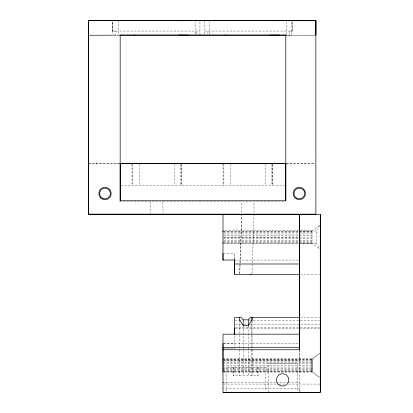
<?xml version="1.0" encoding="UTF-8"?>
<svg xmlns="http://www.w3.org/2000/svg" width="413" height="413" viewBox="0 0 413 413"><rect width="100%" height="100%" fill="white"/><g stroke="black" fill="none" stroke-linecap="round" stroke-linejoin="round"><path stroke-width="0.31" stroke-dasharray="2.06 1.55" d="M118.49 20.702L118.485 35.084L88.449 35.136M195.189 33.845L195.189 21.961M196.831 33.974L196.831 31.058M204.786 33.974L204.786 20.707M209.536 33.845L209.541 21.951M226.097 391.075L226.097 367.508L265.435 367.508L265.43 391.075M268.538 392.35L268.538 363.259L297.52 363.259L297.52 391.085M286.24 34.485L286.24 21.966M292.177 21.925L292.177 31.058L292.043 21.92M299.59 391.065L299.59 350.286M299.59 392.35L299.59 388.21L222.994 388.21M291.929 21.956L291.883 35.131L286.24 35.11M234.491 260.025L234.589 255.27M239.576 273.711L241.688 214.311L241.682 201.792M239.788 273.711L241.853 215.591M251.997 273.711L254.109 214.311L253.892 201.792M222.994 359.227L312.006 359.227L312.099 367.038L312.016 371.648L222.994 371.648M319.605 225.73L316.151 231.017L316.151 243.154L319.605 248.44M319.321 353.786L312.011 359.336L312.011 371.54L319.321 377.09M319.321 225.395L312.011 230.872L223.639 230.872M222.994 358.814L312.016 358.814L319.776 353.378M119.187 163.502L89.079 163.491M312.006 359.227L312.016 371.648M112.553 21.925L112.553 31.058L115.433 31.058L115.459 35.141L116.843 35.141M112.553 31.058L199.944 31.058M204.786 31.058L292.177 31.058M292.043 31.052L289.296 31.058L289.296 35.141M287.882 35.141L315.821 35.141M119.533 35.141L88.454 35.141L112.682 35.084L112.687 21.972L112.687 31.052M286.224 35.141L315.186 35.141M96.043 163.491L97.009 163.491M89.089 163.486L119.367 163.502M286.214 163.569L315.202 163.579M120.818 185.231L285.156 185.231M119.574 201.792L285.156 201.792M150.838 201.792L150.631 214.311M162.836 201.792L163.052 213.062M299.59 231.017L316.151 231.017L316.151 232.638M223.639 231.084L312.011 231.084M223.639 231.708L312.011 231.708L312.011 230.872L312.011 243.293L319.321 248.776M223.639 232.695L312.011 232.695M223.639 233.98L312.011 233.98M223.639 235.477L312.011 235.477M223.639 237.083L312.011 237.083M223.639 237.207L298.945 237.207M223.639 238.693L312.011 238.693M223.639 240.19L312.011 240.19M223.639 241.476L312.011 241.476M223.639 242.462L312.011 242.462L312.011 243.293L223.639 243.293M223.639 243.081L312.011 243.081M299.59 243.154L316.151 243.154L316.151 241.533M223.639 253.644L234.589 253.644L234.589 259.127M235.224 260.097L299.59 260.097M300.22 274.351L319.667 274.351M300.22 317.504L319.667 317.504M235.229 320.292L242.317 320.292M249.411 320.292L250.696 320.292M253.272 320.292L319.652 320.292M235.229 324.566L241.677 324.566M244.253 324.566L249.411 324.566M250.051 324.566L320.292 324.566M235.229 327.256L319.667 327.256M235.229 328.175L298.95 328.175M299.59 328.175L319.667 328.175M223.639 343.27L299.59 343.27M223.639 343.662L234.589 343.662M223.639 348.877L234.589 348.877L234.589 334.804M222.994 359.439L312.027 359.439M222.994 360.059L312.068 360.069M223.639 360.265L299.59 360.265M222.994 361.045L312.089 361.06M222.994 362.33L312.094 362.346M222.994 363.832L312.089 363.838M222.994 365.438L312.094 365.438M222.994 367.043L312.099 367.038M257.779 367.508L257.764 375.789M222.994 368.541L312.094 368.53M222.994 369.831L312.089 369.811M222.994 370.817L312.058 370.812M222.994 371.437L312.058 371.432M223.639 372.061L312.016 372.061L319.776 377.497M222.994 382.206L275.776 382.206M276.421 382.206L287.36 382.206M288.006 382.206L299.59 382.206M223.639 384.069L276.478 384.069M279.059 384.069L286.147 384.069M288.723 384.069L319.657 384.069M286.261 163.522L314.598 163.579M251.935 320.06L251.956 348.887M251.956 349.527L251.976 375.789L251.976 349.527M312.016 358.814L312.016 372.061M299.59 350.394L299.59 359.057M271.904 164.131L271.904 185.231M265.456 164.137L265.456 185.231M258.187 367.508L258.187 375.789L233.345 375.789L233.345 367.508M251.976 321.345L251.976 348.887M248.337 326.007L248.337 375.789M243.195 325.372L243.195 375.789M239.555 320.638L239.555 348.887M239.555 349.496L239.555 375.789M233.768 367.508L233.753 375.789M230.325 164.137L230.325 185.231M223.877 164.131L223.877 185.231M223.046 163.491L223.046 185.225M207.899 31.058L207.899 35.141M199.944 21.925L199.944 35.141M180.853 164.131L180.853 185.231M174.405 164.131L174.405 185.231M139.274 164.131L139.274 185.231M132.826 164.131L132.826 185.231M131.995 164.131L131.995 185.231M181.684 164.131L181.684 185.225L181.679 164.131M272.735 164.131L272.73 185.231L272.735 164.131"/><path stroke-width="0.62" d="M120.178 200.749L120.178 163.491L285.796 163.491L285.796 200.749L120.178 200.749L120.178 35.131M222.994 382.572L222.994 382.206M234.589 334.174L234.589 317.504L241.378 317.504L243.195 319.868L243.195 325.656M299.59 349.759L299.59 214.311L299.59 349.759L222.994 349.759M315.873 35.141L315.883 20.686L88.444 20.691L88.444 214.208L315.883 214.156M222.994 253.391L222.994 260.097L222.994 214.311L320.292 214.311L320.292 392.35L222.994 392.35L222.994 334.174L299.59 334.174M299.786 214.306L88.454 214.213L88.444 20.665L315.857 20.65L315.821 35.141M248.337 325.656L248.337 319.868L250.154 317.504L299.704 317.504M112.553 20.707L118.49 20.702M178.979 20.712L188.152 20.712M270.035 20.712L279.203 20.712M178.979 35.095L188.147 35.095M270.03 35.11L279.203 35.11M286.24 20.712L315.873 20.733M131.995 163.491L119.822 163.502M119.765 35.084L286.24 35.11M119.801 35.141L286.224 35.141M120.007 163.502L286.214 163.569M150.631 214.311L163.052 214.311M222.994 260.025L234.491 260.025L234.589 274.351L299.59 274.351M234.491 263.995L299.59 263.995M250.619 274.346L251.145 274.351M243.195 319.868L248.337 319.868M222.994 347.689L299.59 347.689M88.454 20.681L112.687 20.702M272.735 163.491L286.261 163.522M222.994 392.267L320.292 392.35L320.292 214.311M225.147 20.702L225.751 20.702M134.091 20.702L134.695 20.702M225.142 35.1L225.746 35.1M134.091 35.084L134.695 35.09M239.555 319.998L243.195 325.372L248.337 325.372L251.935 320.06L251.976 317.504L251.976 320.705M315.857 20.65L315.893 214.311M285.791 35.131L285.791 200.749M239.555 317.504L239.555 320.065M234.589 259.736L234.589 274.351M234.589 328.175L234.589 334.447M222.994 230.872L222.994 231.708M222.994 242.462L222.994 243.293M222.994 343.27L222.994 372.061M278.197 384.291A6.21 6.21 0 0 0 288.589 381.504A6.21 6.21 0 0 0 280.985 373.899A6.21 6.21 0 0 0 278.197 384.291M294.934 197.853A6.21 6.21 0 0 0 305.326 195.07A6.21 6.21 0 0 0 297.716 187.466A6.21 6.21 0 0 0 294.934 197.853M100.617 197.899A6.21 6.21 0 0 0 111.004 195.112A6.21 6.21 0 0 0 103.4 187.507A6.21 6.21 0 0 0 100.617 197.899M296.632 198.126A5.384 5.384 0 0 0 304.706 193.465A5.384 5.384 0 0 0 296.632 188.803A5.384 5.384 0 0 0 296.632 198.126M102.316 198.168A5.384 5.384 0 0 0 110.39 193.506A5.384 5.384 0 0 0 102.316 188.844A5.384 5.384 0 0 0 102.316 198.168"/></g></svg>
